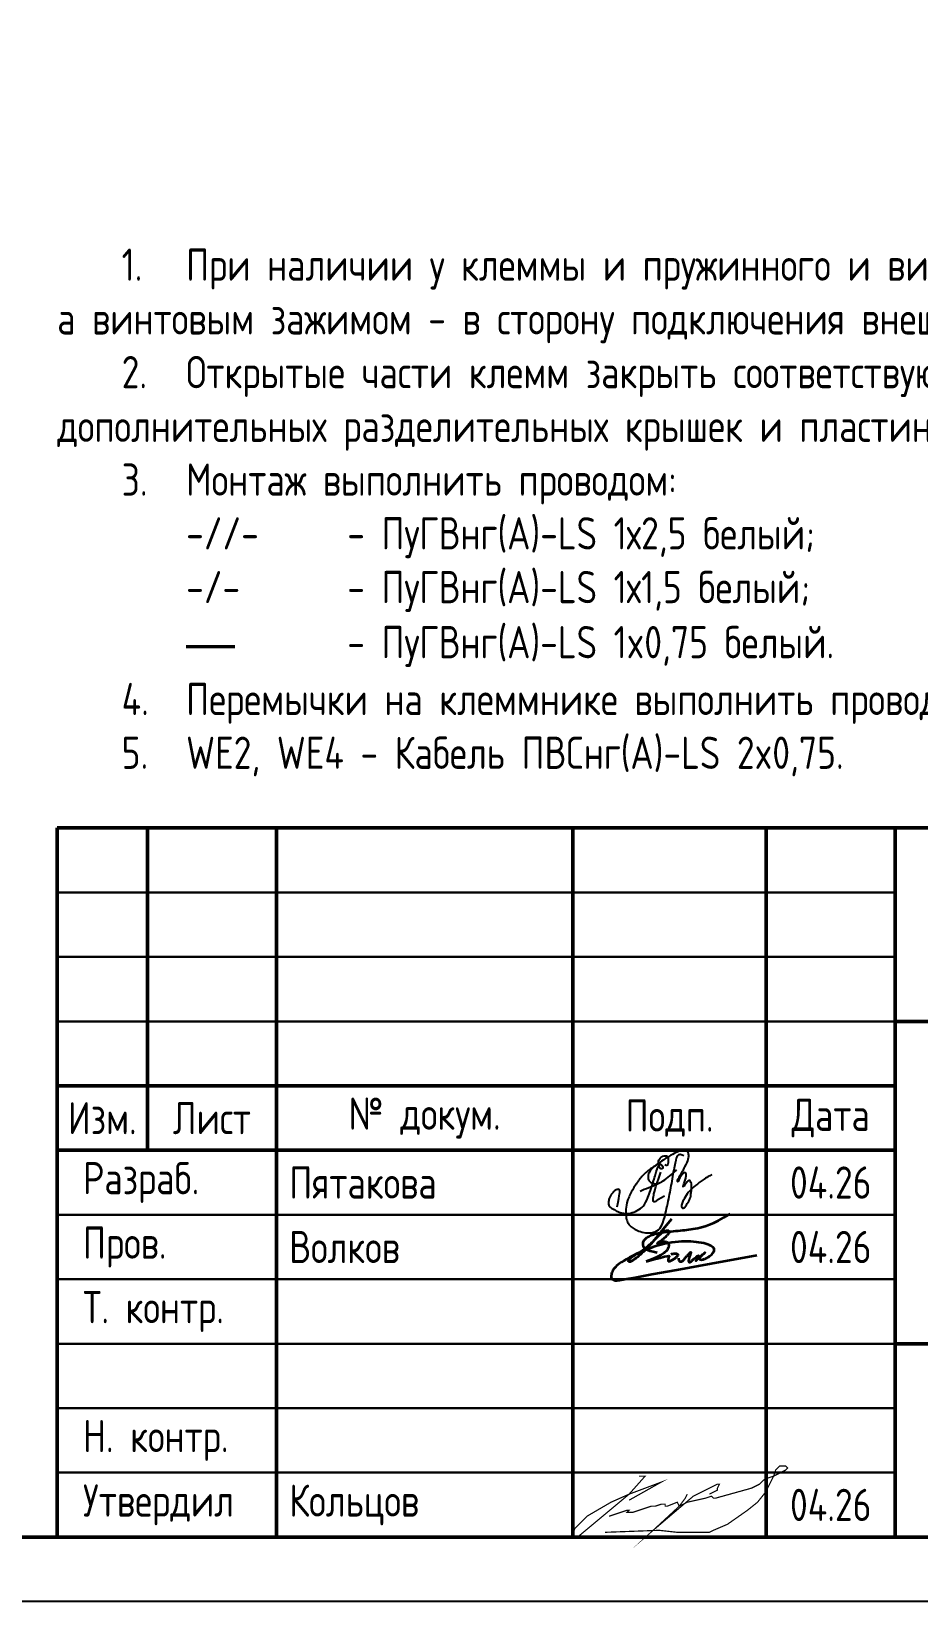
# Model space of a CAD drawing. Header units: millimetres. Extents: x -1315 to 7958, y -96 to 618.
# Drawn here: x 5985 to 6053.8, y 0.1 to 121.8 of the extents above; entities that cross this region are included whole.
import ezdxf

# ---------------------------------------------------------------- set-up
doc = ezdxf.new("R2010")
doc.units = ezdxf.units.MM
doc.styles.add('Gost_type_A', font='GOST_A.TTF')

# ---------------------------------------------------------------- blocks, each defined once
blk = doc.blocks.new('Штамп большой нижний')
at = {"lineweight": 50}
for points in [[(-185, 55), (-178, 55), (-178, 35), (-185, 35)], [(-178, 55), (-168, 55), (-168, 35), (-178, 35)], [(-168, 55), (-145, 55), (-145, 35), (-168, 35)], [(-145, 55), (-130, 55), (-130, 35), (-145, 35)], [(-130, 55), (-120, 55), (-120, 35), (-130, 35)], [(-120, 55), (0, 54.99999999999989), (0, 40), (-120, 40)], [(-120, 40), (-50, 40), (-50, 15), (-120, 15)], [(-185, 35), (-178, 35), (-178, 30), (-185, 30)], [(-178, 35), (-168, 35), (-168, 30), (-178, 30)], [(-168, 35), (-145, 35), (-145, 30), (-168, 30)], [(-145, 35), (-130, 35), (-130, 30), (-145, 30)], [(-130, 35), (-120, 35), (-120, 30), (-130, 30)], [(-185, 30), (-168, 30), (-168, 0), (-185, 0)], [(-168, 30), (-145, 30), (-145, 0), (-168, 0)], [(-145, 30), (-130, 30), (-130, 0), (-145, 0)], [(-130, 30), (-120, 30), (-120, 0), (-130, 0)], [(-120, 15), (-50, 15), (-50, 0), (-120, 0)]]:
    blk.add_lwpolyline(points, close=True, dxfattribs=at)
for points in [[(-185, 55), (-178, 55), (-178, 50), (-185, 50)], [(-178, 55), (-168, 55), (-168, 50), (-178, 50)], [(-168, 55), (-145, 55), (-145, 50), (-168, 50)], [(-145, 55), (-130, 55), (-130, 50), (-145, 50)], [(-130, 55), (-120, 55), (-120, 50), (-130, 50)], [(-185, 50), (-178, 50), (-178, 45), (-185, 45)], [(-178, 50), (-168, 50), (-168, 45), (-178, 45)], [(-168, 50), (-145, 50), (-145, 45), (-168, 45)], [(-145, 50), (-130, 50), (-130, 45), (-145, 45)], [(-130, 50), (-120, 50), (-120, 45), (-130, 45)], [(-185, 45), (-178, 45), (-178, 40), (-185, 40)], [(-178, 45), (-168, 45), (-168, 40), (-178, 40)], [(-168, 45), (-145, 45), (-145, 40), (-168, 40)], [(-145, 45), (-130, 45), (-130, 40), (-145, 40)], [(-130, 45), (-120, 45), (-120, 40), (-130, 40)], [(-185, 40), (-178, 40), (-178, 35), (-185, 35)], [(-178, 40), (-168, 40), (-168, 35), (-178, 35)], [(-168, 40), (-145, 40), (-145, 35), (-168, 35)], [(-145, 40), (-130, 40), (-130, 35), (-145, 35)], [(-130, 40), (-120, 40), (-120, 35), (-130, 35)], [(-185, 30), (-168, 30), (-168, 25), (-185, 25)], [(-168, 30), (-145, 30), (-145, 25), (-168, 25)], [(-145, 30), (-130, 30), (-130, 25), (-145, 25)], [(-130, 30), (-120, 30), (-120, 25), (-130, 25)], [(-185, 25), (-168, 25), (-168, 20), (-185, 20)], [(-168, 25), (-145, 25), (-145, 20), (-168, 20)], [(-145, 25), (-130, 25), (-130, 20), (-145, 20)], [(-130, 25), (-120, 25), (-120, 20), (-130, 20)], [(-185, 20), (-168, 20), (-168, 15), (-185, 15)], [(-168, 20), (-145, 20), (-145, 15), (-168, 15)], [(-145, 20), (-130, 20), (-130, 15), (-145, 15)], [(-130, 20), (-120, 20), (-120, 15), (-130, 15)], [(-185, 15), (-168, 15), (-168, 10), (-185, 10)], [(-168, 15), (-145, 15), (-145, 10), (-168, 10)], [(-145, 15), (-130, 15), (-130, 10), (-145, 10)], [(-130, 15), (-120, 15), (-120, 10), (-130, 10)], [(-185, 10), (-168, 10), (-168, 5), (-185, 5)], [(-168, 10), (-145, 10), (-145, 5), (-168, 5)], [(-145, 10), (-130, 10), (-130, 5), (-145, 5)], [(-130, 10), (-120, 10), (-120, 5), (-130, 5)], [(-185, 5), (-168, 5), (-168, 0), (-185, 0)], [(-168, 5), (-145, 5), (-145, 0), (-168, 0)], [(-145, 5), (-130, 5), (-130, 0), (-145, 0)], [(-130, 5), (-120, 5), (-120, 0), (-130, 0)]]:
    blk.add_lwpolyline(points, close=True)
at = {"char_height": 2.5, "style": 'Gost_type_A'}
for s, insert, width, attachment_point in [('№ докум.', (-156.5, 32.50002755774517), 23.00000000000001, 5), ('Изм.', (-181.5, 32.5), 7.000000000000014, 5), ('Лист', (-173, 32.5), 10.00000000000001, 5), ('Подп.', (-137.5, 32.50002755774517), 15.00000000000001, 5), ('Дата', (-125, 32.50002755774517), 9.99999999999956, 5), ('\\pxl0.8;Разраб.', (-185, 27.5), 17.00000000000001, 4), ('\\pxl0.8;Пров.', (-185, 22.5), 17.00000000000001, 4), ('\\pxl0.8;Т. контр.', (-185, 17.5), 17.00000000000001, 4), ('\\pxl0.8;Н. контр.', (-185, 7.5), 17.00000000000001, 4), ('\\pxl0.8;Утвердил', (-185, 2.5), 17.00000000000001, 4)]:
    blk.add_mtext(s, dxfattribs=dict(at, insert=insert, width=width, attachment_point=attachment_point))
blk = doc.blocks.new('Сотрудник 7_1')
at = {"lineweight": 35}
for points in [[(4.386797235972836, 1.996305045185068), (4.085555028167505, 2.073940281635956), (3.851207226056658, 2.145272267959314), (3.674748290971934, 2.211298063919386), (3.54717268424406, 2.273014729280376), (3.459474867204676, 2.331419323806529), (3.402649301184965, 2.387508907262074), (3.367690447516225, 2.4422805394112), (3.345592767529638, 2.496731280018182), (3.328934791932966, 2.551661020448137), (3.316631328940161, 2.607080978469938), (3.309181256142097, 2.662805203453388), (3.30708345112896, 2.71864774476829), (3.310836791491397, 2.774422651784406), (3.32094015482005, 2.829943973871565), (3.337892418705565, 2.885025760399543), (3.362192460738129, 2.939482060738143), (3.394225023561717, 2.993121306270339), (3.433918310032027, 3.045729456431872), (3.481086388058088, 3.097086852671708), (3.535543325548815, 3.146973836438747), (3.59710319041335, 3.195170749181941), (3.665580050560379, 3.241457932350244), (3.74078797389916, 3.285615727392553), (3.822541028338605, 3.327424475757837), (3.910808664277511, 3.366724168589073), (4.006181862074527, 3.403593395805444), (4.1094069845783, 3.438170397020201), (4.221230394637473, 3.470593411846565), (4.342398455100351, 3.5010006798978), (4.47365752881592, 3.529530440787113), (4.615753978632483, 3.556320934127768), (4.769434167398799, 3.581510399533002), (4.93487677121027, 3.605232732961966), (5.109989719150917, 3.627604455757421), (5.29211325355152, 3.648737745608059), (5.478587616743198, 3.668744780202587), (5.666753051056617, 3.687737737229682), (5.853949798822896, 3.705828794378021), (6.037518102372928, 3.723130129336312), (6.214798204037265, 3.739753919793245), (6.384019365586255, 3.75592513644682), (6.546966926544997, 3.772319922032452), (6.706315245878045, 3.789727212294849), (6.864738682550183, 3.808935942978735), (7.024911595525396, 3.830735049828846), (7.189508343768125, 3.85591346858989), (7.361203286243153, 3.885260135006604), (7.54267078191458, 3.919563984823711), (7.737334566624554, 3.960706351842219), (7.951615883724457, 4.014938162088214), (8.192685353443835, 4.089602739644079), (8.467713596011208, 4.192043408592198), (8.783871231655894, 4.329603493014943), (9.14832888060721, 4.509626316994712), (9.568257163094017, 4.739455204613861), (10.05082669934541, 5.02643347995479)], [(5.511948942093795, 4.624746563717849), (4.976633685093816, 3.965526755650004), (4.537462063760017, 3.433018976185608), (4.18166330294946, 3.010608213199703), (3.896466627519544, 2.681679454567302), (3.669101262327558, 2.429617688163447), (3.486796432230562, 2.237807901863178), (3.336781362085958, 2.089635083541509), (3.206285276751032, 1.968484221073481), (3.084721805470735, 1.860479870093044), (2.970242195040782, 1.76270485726991), (2.863182096644664, 1.674981577032682), (2.763877161466326, 1.597132423809967), (2.672663040688917, 1.528979792030398), (2.58987538549593, 1.47034607612261), (2.515849847071195, 1.421053670515207), (2.450922076597976, 1.380924969636794), (2.39523196222558, 1.349677144443021), (2.348136339964526, 1.326606471997522), (2.308796282791832, 1.310904005890947), (2.27637286368315, 1.301760799713932), (2.250027155615612, 1.298367907057155), (2.228920231565212, 1.299916381511252), (2.212213164508512, 1.305597276666873), (2.199067027421847, 1.314601646114667), (2.188842474086073, 1.326258222352124), (2.181698481499438, 1.340446453504143), (2.177993607465169, 1.357183466602464), (2.178086409785806, 1.376486388678813), (2.182335446264119, 1.39837234676493), (2.191099274703106, 1.422858467892553), (2.204736452905422, 1.449961879093408), (2.223605538673951, 1.479699707399234), (2.248156118633574, 1.512129882657817), (2.279201894697849, 1.54747354598102), (2.317647597602104, 1.58599264129677), (2.364397958081781, 1.627949112533003), (2.420357706872323, 1.673604903617615), (2.4864315747094, 1.723221958478533), (2.563524292328452, 1.777062221043678), (2.65254059046481, 1.835387635240977), (2.753928406985438, 1.898510062657351), (2.866308508281918, 1.966941035515774), (2.987844867877925, 2.041242003698244), (3.116701459296223, 2.121974417086719), (3.251042256060259, 2.209699725563212), (3.389031231693252, 2.304979379009708), (3.528832359718194, 2.408374827308165), (3.668609613658532, 2.520447520340596), (3.806688378377544, 2.64110884309116), (3.942039684099427, 2.767669920952784), (4.073795972388211, 2.89679181442061), (4.201089684808835, 3.025135583989723), (4.323053262924873, 3.149362290155267), (4.438819148301377, 3.266132993412356), (4.547519782502036, 3.372108754256104), (4.648287607091561, 3.463950633181639), (4.74046478646585, 3.539182636522668), (4.824232376347254, 3.598780553967359), (4.899981155289538, 3.644583121042459), (4.96810190184658, 3.678429073274728), (5.028985394572601, 3.702157146190928), (5.083022412021137, 3.717606075317818), (5.130603732746408, 3.726614596182131), (5.172120135302293, 3.731021444310656), (5.207948367349786, 3.73234740987229), (5.238409052978795, 3.730841501604672), (5.263808785386459, 3.726434782887566), (5.284454157770369, 3.71905831710076), (5.300651763327323, 3.708643167624032), (5.312708195254572, 3.695120397837144), (5.32093004674914, 3.678421071119914), (5.325623911008506, 3.658476250852075), (5.32687746421368, 3.635181142928261), (5.323902714482529, 3.608287523302238), (5.315692752916334, 3.577511310442617), (5.301240670616949, 3.542568422818022), (5.27953955868611, 3.503174778897048), (5.249582508225217, 3.459046297148291), (5.210362610336119, 3.409898896040374), (5.160872956120443, 3.355448494041909), (5.100720627846272, 3.295756255482374), (5.031968672448556, 3.232264328134875), (4.957294128028138, 3.166760105633415), (4.879374032686542, 3.101030981611984), (4.800885424524608, 3.036864349704572), (4.724505341643862, 2.976047603545169), (4.652910822145373, 2.920368136767763), (4.588778904130209, 2.871613343006359), (4.534372021844547, 2.831193802992161), (4.490294194112153, 2.799012845845169), (4.456734835902239, 2.774596987782601), (4.433883362183451, 2.757472745021687), (4.421929187924547, 2.747166633779642), (4.421061728094401, 2.743205170273683), (4.431470397661883, 2.745114870721039), (4.453344611595753, 2.752422251338928), (4.486535104768222, 2.764508055604466), (4.529537891665996, 2.780169936034511), (4.580510306678548, 2.798059772405765), (4.63760968419615, 2.816829444494985), (4.698993358608504, 2.835130832078889), (4.762818664305655, 2.851615814934249), (4.827242935677305, 2.864936272837767), (4.890423507113496, 2.873744085566202), (4.950755047310736, 2.876949902538925), (5.00758156219149, 2.87449945174599), (5.060484391985256, 2.866597230820062), (5.109044876921075, 2.853447737393822), (5.152844357228105, 2.835255469099948), (5.191464173135842, 2.812224923571122), (5.224485664873328, 2.784560598440024), (5.251490172669719, 2.752466991339318), (5.272166209666807, 2.716195691957068), (5.286630980655673, 2.676186658202695), (5.295108863339692, 2.632926940040988), (5.297824235422581, 2.586903587436765), (5.295001474607716, 2.538603650354787), (5.286864958598699, 2.488514178759857), (5.273639065099019, 2.437122222616779), (5.255548171812165, 2.384914831890342), (5.232563593369719, 2.332247483512674), (5.203644392115734, 2.278949362285331), (5.167496567321678, 2.224718079977194), (5.122826118259468, 2.169251248357128), (5.068339044201252, 2.112246479194042), (5.002741344418723, 2.053401384256816), (4.924739018183686, 1.992413575314345), (4.833038064767948, 1.928980664135494), (4.726519855270681, 1.862850423865879), (4.604767248098256, 1.79397127315805), (4.467538473484524, 1.722341792041234), (4.314591761663337, 1.647960560544689), (4.145685342868205, 1.570826158697699), (3.960577447332867, 1.490937166529477), (3.759026305291286, 1.408292164069309), (3.54079014697686, 1.322889731346436)], [(6.042323714627628, 1.580592138557108), (6.049132342550138, 1.534278693211789), (6.056414932091343, 1.493248937154917), (6.064646516524476, 1.45727200498942), (6.074302129122998, 1.426117031318199), (6.085856803160254, 1.399553150744183), (6.099785571909933, 1.377349497870298), (6.11656346864504, 1.359275207299447), (6.136665526639035, 1.345099413634557), (6.160372980831312, 1.334653526297984), (6.187191872823746, 1.328018053989922), (6.216434445884602, 1.325335780229949), (6.247412943281915, 1.326749488537715), (6.279439608283496, 1.332401962432826), (6.311826684157609, 1.342435985434904), (6.343886414172061, 1.356994341063555), (6.374931041594891, 1.376219812838414), (6.404490076522166, 1.400149618556725), (6.432962096362075, 1.428398713126342), (6.460962945350616, 1.460476485732769), (6.48910846772435, 1.495892325561499), (6.518014507719045, 1.534155621798021), (6.54829690957115, 1.574775763627827), (6.58057151751666, 1.617262140236406), (6.615454175791797, 1.661124140809264), (6.653283385884038, 1.705835677109036), (6.693288278285536, 1.75072875120685), (6.734420640739359, 1.795099887750993), (6.7756322609888, 1.838245611389766), (6.815874926777497, 1.879462446771441), (6.854100425848515, 1.918046918544292), (6.889260545945262, 1.953295551356618), (6.920307074810921, 1.984504869856707), (6.946402923607479, 2.011014114325519), (6.967555497171134, 2.032333387574909), (6.983983323756888, 2.048015508049389), (6.995904931619748, 2.057613294193473), (7.003538849014717, 2.060679564451718), (7.007103604196459, 2.056767137268636), (7.006817725420092, 2.045428831088742), (7.00289974094062, 2.026217464356591), (6.995632359222213, 1.998987457302476), (6.985555009567292, 1.964799637299819), (6.973271301487216, 1.925016433507821), (6.959384844493911, 1.881000275085697), (6.94449924809885, 1.834113591192661), (6.929218121813733, 1.785718810987888), (6.914145075150145, 1.737178363630605), (6.899883717619673, 1.689854678280014), (6.886938791145553, 1.644891785313163), (6.875419567297399, 1.602560119978506), (6.865336450056247, 1.562911718742342), (6.856699843403248, 1.525998618071), (6.849520151319325, 1.491872854430753), (6.843807777785628, 1.460586464287928), (6.839573126783193, 1.432191484108813), (6.836826602293286, 1.406739950359722), (6.835566477761063, 1.384238817256332), (6.835742504488053, 1.364514710011917), (6.837292303240133, 1.347349171589087), (6.840153494783181, 1.332523744950478), (6.844263699883186, 1.319819973058728), (6.849560539305571, 1.309019398876472), (6.855981633816327, 1.299903565366336), (6.863464604181331, 1.292254015490968), (6.871929701429735, 1.285895645012047), (6.881227697644022, 1.28082676088755), (6.891191995170061, 1.277089022874492), (6.901655996353952, 1.27472409072989), (6.912453103541225, 1.27377362421079), (6.923416719078205, 1.274279283074193), (6.934380245310535, 1.276282727077131), (6.945177084584202, 1.27982561597662), (6.955914714935489, 1.285110798054717), (6.967796917161991, 1.292985875693532), (6.982301547752172, 1.304459639800186), (7.000906463194156, 1.320540881281843), (7.02508951997595, 1.342238391045626), (7.056328574585905, 1.37056095999867), (7.096101483512143, 1.406517379048111), (7.145886103242788, 1.451116439101085), (7.206223634287312, 1.504482908253536), (7.273908653239118, 1.563205463356624), (7.344799080713301, 1.622988758450362), (7.414752837324386, 1.679537447574717), (7.479627843687354, 1.728556184769673), (7.535282020416957, 1.765749624075212), (7.577573288127837, 1.786822419531305), (7.602359567435201, 1.787479225177961), (7.606936716303835, 1.765092221312742), (7.594352342101161, 1.723703693263573), (7.569091989544745, 1.669023452615974), (7.53564120335227, 1.606761310955491), (7.498485528241076, 1.542627079867614), (7.462110508929186, 1.482330570937876), (7.431001690133826, 1.431581595751808), (7.409644616572905, 1.39608996589493), (7.401617654931442, 1.380215180877215), (7.406870459764491, 1.382915491906516), (7.424445507594669, 1.401798838115113), (7.453385274944367, 1.434473158635299), (7.492732238336316, 1.478546392599398), (7.541528874293249, 1.531626479139689), (7.598817659337556, 1.591321357388466), (7.663641069991854, 1.655238966478052), (7.734587149090089, 1.720971629503495), (7.808426204712418, 1.786049205411004), (7.881474111249759, 1.847985937109556), (7.950046743093822, 1.904296067508128), (8.01045997463575, 1.952493839515697), (8.059029680267145, 1.99009349604124), (8.092071734379033, 2.014609279993735), (8.1059020113629, 2.023555434282159), (8.098166777945949, 2.015377058174536), (8.071833870198361, 1.992242676375085), (8.031201516526039, 1.95725166994707), (7.980567945334656, 1.913503419953756), (7.924231385030566, 1.864097307458408), (7.866490064019558, 1.812132713524292), (7.811642210707532, 1.760709019214673), (7.763986053500389, 1.712925605592815), (7.726917837320229, 1.671254346805014), (7.700225873152817, 1.635657089329698), (7.682796488499889, 1.605468172728322), (7.673516010863409, 1.580021936562346), (7.671270767745114, 1.558652720393226), (7.674947086646966, 1.540694863782434), (7.683431295070704, 1.525482706291399), (7.695609720518178, 1.512350587481592), (7.710604618250954, 1.50079406092614), (7.728481954569929, 1.490953536244874), (7.749543623535033, 1.483130637069252), (7.774091519206877, 1.477626987030774), (7.802427535645961, 1.474744209760942), (7.83485356691267, 1.474783928891213), (7.87167150706739, 1.478047768053088), (7.913183250170164, 1.484837350878067), (7.95959527580294, 1.495464699552585), (8.010732405631984, 1.510283430483042), (8.066324046844443, 1.529657558630788), (8.126099606627918, 1.553951098957171), (8.189788492169669, 1.583528066423568), (8.257120110657297, 1.618752475991315), (8.327823869278063, 1.659988342621773), (8.401629175219341, 1.707599681276292), (8.47778942748721, 1.761707892171501), (8.553653992361546, 1.821463916545028), (8.62609622794082, 1.885776080889755), (8.691989492323387, 1.953552711698606), (8.748207143607829, 2.023702135464461), (8.7916225398925, 2.095132678680216), (8.819109039276213, 2.166752667838765), (8.827539999856867, 2.237470429433003), (8.814440144857713, 2.306322611619564), (8.77993965799908, 2.3728591492101), (8.724820088125284, 2.436758298679962), (8.649862984081437, 2.497698316504554), (8.555849894711969, 2.555357459159225), (8.443562368861762, 2.609413983119381), (8.313781955375589, 2.659546144860371), (8.167290203097878, 2.705432200857601), (8.00495909662311, 2.746758647057675), (7.828022363544505, 2.783244937292281), (7.637804167204763, 2.814618764864335), (7.435628670946585, 2.840607823076766), (7.2228200381129, 2.860939805232491), (7.000702432046523, 2.875342404634424), (6.77060001609027, 2.883543314585495), (6.533836953586729, 2.88527022838862), (6.291379988709082, 2.880082026671118), (6.042766188951873, 2.866862339357823), (5.787175202639332, 2.844325983697914), (5.523786678096371, 2.811187776940642), (5.25178026364722, 2.766162536335202), (4.970335607616789, 2.707965079130787), (4.678632358329423, 2.635310222576649), (4.37585016410992, 2.546912783921968), (4.062243818306001, 2.442266044786692), (3.742368694358106, 2.323977144273726), (3.421855310729597, 2.195431685856661), (3.106334185884521, 2.060015273009114), (2.801435838285897, 1.921113509204702), (2.512790786397773, 1.782111997917042), (2.246029548683737, 1.646396342619738), (2.006782643607153, 1.517352146786422), (1.799236095838182, 1.397592684521754), (1.621797954873045, 1.28664191245467), (1.47143177641442, 1.183251457845188), (1.345101116164869, 1.086172947953287), (1.239769529827072, 0.9941580100389729), (1.152400573103705, 0.9059582713622518), (1.079957801697333, 0.8203253591831015), (1.019404771310633, 0.7360109007615421), (0.9681413946038901, 0.652147887448649), (0.9253130120667947, 0.5693947669597605), (0.8905013211472124, 0.4887913511013124), (0.8632880192924404, 0.4113774516797548), (0.843254803949776, 0.3381928805015093), (0.8299833725670851, 0.2702774493729976), (0.8230554225916649, 0.2086709701006697), (0.8220526514709263, 0.1544132544909615), (0.8265427953731432, 0.1082022582144191), (0.8360377453492447, 0.06936851239815667), (0.8500354311703404, 0.03690069203342716), (0.8680337826082223, 0.009787472111455031), (0.8895307294343411, -0.01298247237649264), (0.9140242014199202, -0.03242046643919139), (0.9410121283366379, -0.04953783508540255), (0.969992439955945, -0.06534590332387324), (1.000506389923316, -0.08062848408179946), (1.032268527380211, -0.0952593419601584), (1.065036725342111, -0.1088847294783477), (1.0985688568245, -0.1211508991557793), (1.132622794842746, -0.1317041035118365), (1.166956412412446, -0.1401905950659454), (1.201327582549084, -0.1462566263375038), (1.235494178268141, -0.1495484498459092), (1.290005900384472, -0.1460866704033634), (1.468579760910643, -0.1173893019931), (1.895724599658706, -0.04134871089118519), (2.695949256440485, 0.1041427366263434), (3.99376257106826, 0.3411926742834623), (5.913673383353512, 0.6919087358041054), (8.580190533108748, 1.178398554912235), (12.11782286014545, 1.822769765331827)], [(3.54079014697686, 1.322889731346436), (4.169541775670154, 1.503708547233529), (4.634506142407986, 1.631319639415267), (4.959470922923401, 1.713164899789334), (5.168223792949107, 1.756686220253343), (5.284552428217694, 1.769325492704951), (5.332244504462437, 1.7585246090418), (5.335087697415702, 1.731725461161545), (5.316869682810761, 1.696369940961816), (5.297416965704429, 1.65877744618615), (5.280711368451875, 1.620777397961575), (5.266773542732039, 1.583076723261001), (5.255624140224086, 1.546382349057311), (5.247283812607179, 1.511401202323441), (5.241773211560712, 1.478840210032274), (5.239112988763623, 1.449406299156735), (5.239323795895302, 1.423806396669718), (5.242441767812693, 1.40259520503956), (5.248564972083955, 1.385718528716211), (5.257806959455706, 1.372969947645075), (5.270281280674112, 1.364143041771555), (5.286101486485336, 1.359031391041015), (5.305381127635769, 1.357428575398856), (5.328233754871576, 1.359128174790484), (5.354772918939261, 1.363923769161261), (5.385029571310156, 1.371646782497365), (5.418704266357395, 1.382280014948066), (5.455414959179166, 1.395844110703408), (5.494779604873543, 1.412359713953421), (5.536416158539168, 1.431847468888137), (5.579942575274117, 1.454328019697627), (5.62497681017669, 1.479822010571908), (5.67113681834519, 1.508350085701025), (5.717944150606741, 1.539800449696131), (5.764534740704562, 1.573531548852728), (5.809948118111038, 1.608769389887442), (5.85322381229787, 1.644739979516885), (5.893401352737555, 1.680669324457682), (5.929520268901911, 1.715783431426459), (5.960620090263205, 1.749308307139827), (5.985740346293596, 1.780469958314413), (6.004034184189891, 1.808625966519941), (6.015109222047727, 1.833660212738707), (6.018686695687279, 1.855588152806092), (6.01448784092895, 1.874425242557493), (6.002233893593029, 1.890186937828318), (5.981646089499691, 1.902888694453949), (5.952445664469565, 1.912545968269797), (5.914353854322485, 1.919174215111255), (5.867484299109719, 1.922823308719956), (5.813520255803951, 1.923680794462499), (5.754537385608955, 1.921968635611663), (5.692611349728168, 1.917908795440312), (5.629817809365022, 1.911723237221238), (5.568232425723295, 1.903633924227265), (5.509930860006307, 1.893862819731211), (5.456988773417606, 1.882631887005914)]]:
    blk.add_lwpolyline(points, dxfattribs=at)

msp = doc.modelspace()

# ---------------------------------------------------------------- linework, layer by layer
msp.add_lwpolyline([(6177, 420.0697118682799), (6177, 0.0697118682798759), (5880, 0.06971186827993985), (5880, 420.06971186828)], close=True)
at = {"lineweight": 50}
msp.add_lwpolyline([(6172, 415.0697118682799), (6172, 5.069711868279876), (5900, 5.06971186827994), (5900, 415.06971186828)], close=True, dxfattribs=at)
at = {"const_width": 0.09341576930189932}
for points in [[(6032.137867311605, 9.801756575539764), (6032.604946158113, 9.801756575539764), (6031.359402567425, 8.400520036011438), (6030.425244874401, 7.622055291829236), (6028.480359185658, 6.001317217874965), (6027.362432766146, 5.06971186827999), (6027, 5.06971186827999), (6027, 5.286661059281721), (6027.155692948836, 5.75373990579086), (6028.089850641856, 6.687897598810048), (6029.958166027893, 7.777748240665312), (6031.359402567425, 8.400520036011438), (6033.850489748806, 9.334677729030625), (6031.359402567425, 7.933441189502298)], [(6029.802473079057, 6.687897598810048), (6030.736630772077, 6.999283496483111), (6031.203709618585, 7.154976445319187), (6031.359402567425, 7.154976445319187), (6031.203709618585, 6.999283496483111), (6031.359402567425, 6.999283496483111), (6031.670788465097, 6.999283496483111), (6033.072025004622, 7.466362342993159), (6033.383410902297, 7.466362342993159), (6033.850489748806, 7.622055291829236), (6034.161875646481, 7.622055291829236), (6034.161875646481, 7.466362342993159), (6034.317568595317, 7.466362342993159), (6035.096033339498, 7.777748240665312), (6035.251726288334, 7.466362342993159), (6035.874498083678, 7.777748240665312), (6037.27573462321, 8.089134138339285), (6037.742813469718, 8.244827087175361), (6037.898506418554, 8.089134138339285), (6038.054199367391, 8.089134138339285), (6040.856672446447, 8.867598882521486), (6041.479444241795, 9.17898478019364), (6041.790830139467, 9.490370677867611), (6042.102216037143, 9.646063626703688), (6042.569294883651, 9.801756575539764), (6043.192066678996, 10.11314247321374), (6043.503452576668, 10.26883542204981), (6043.659145525504, 10.42452837088589), (6043.503452576668, 10.58022131972197), (6043.192066678996, 10.58022131972197), (6043.03637373016, 10.58022131972197), (6042.724987832487, 10.26883542204981), (6042.569294883651, 9.801756575539764), (6041.946523088303, 8.556212984847514), (6041.323751292955, 7.777748240665312), (6040.545286548775, 7.154976445319187), (6038.988357060411, 6.065125803464833), (6037.898506418554, 5.598046956954784), (6037.587120520882, 5.442354008118707), (6035.096033339498, 5.442354008118707), (6033.694796799969, 5.598046956954784), (6029.491087181385, 5.442354008118707)], [(6035.874498083678, 8.400520036011438), (6035.718805134842, 8.089134138339285), (6035.251726288334, 7.466362342993159), (6033.227717953458, 5.598046956954784), (6036.34157693019, 8.244827087175361), (6038.209892316227, 9.17898478019364), (6038.365585265063, 9.17898478019364), (6038.209892316227, 8.867598882521486), (6038.209892316227, 8.7119059336845), (6037.587120520882, 8.400520036011438)]]:
    msp.add_lwpolyline(points, dxfattribs=at)
for points in [[(6030.437630351552, 30.67608036250837), (6030.657190101026, 31.7871925281731), (6030.657190101026, 31.97719810987629), (6030.594606000748, 32.06943183774316), (6030.42231565407, 32.00762361684482), (6030.316290825334, 32.00762361684482), (6030.144147735366, 31.85317143653318), (6029.808402444398, 31.41620645895383), (6029.759807731234, 31.08966214148355), (6029.759807731234, 30.79395356253811), (6029.861414858756, 30.67915709916982), (6030.303037721749, 30.38789269539344), (6030.689586576468, 30.23432935012325), (6030.99543875602, 30.16527370509205), (6031.454143396955, 30.16527370509205), (6032.010037464235, 30.38119224667511), (6032.473012549674, 30.70144634697348), (6032.807727043712, 31.29929046588526), (6033.227850427532, 32.60136542021436), (6033.53782579486, 33.61634665824814), (6033.601587948795, 33.77968718890767), (6033.678308692915, 33.91506360192587), (6033.768724310749, 33.99177690263658), (6033.831897437865, 33.99177690263658), (6033.949261032998, 33.82481265991051), (6034.003451501016, 33.71651152949206), (6033.904200480791, 33.61723549328004), (6033.818349820862, 33.61723549328004), (6033.714533842733, 33.69394879399064), (6033.651213458907, 33.96470162003671), (6033.651213458907, 34.12264076855634), (6033.651213458907, 34.312236118713), (6033.75959439494, 34.45663762593764), (6033.881522947978, 34.5604262092481), (6034.066771884841, 34.65067715126346), (6034.260856224094, 34.65067715126346), (6034.382784777113, 34.58298894475907), (6034.382784777113, 34.4521250788392), (6034.382784777113, 34.21747262959931), (6034.382784777113, 33.96470162003671), (6034.301499075087, 33.88347577221813), (6034.202248054864, 33.88347577221813), (6034.138927671057, 33.9376263374273)], [(6037.771014338463, 33.18375748390869), (6037.370034326501, 32.95361758177668), (6036.931798367754, 32.68642009586787), (6036.367216154793, 32.22620866352357), (6035.958726050771, 31.84024914256278), (6035.609727656219, 31.27611238304959), (6035.45378280397, 30.94956806557931), (6035.416379600494, 30.80386749176667), (6035.416379600494, 30.66671340867511), (6035.463059976471, 30.60545216319141), (6035.547732582761, 30.57331735807858), (6035.649928737102, 30.61420376969041), (6035.725913197693, 30.68421662167312), (6036.021162894358, 31.17950285194282), (6036.138526489491, 31.42352225500641), (6036.138526489491, 31.62535617987972), (6036.204350237324, 31.92106475882516), (6036.204350237324, 32.24022490830404), (6036.204350237324, 32.49832892808691), (6036.115112673147, 32.67671128241724), (6036.058713354543, 32.73304974924641), (6035.978900219577, 32.73304974924641), (6035.866101582349, 32.62037281557851), (6035.75345020183, 32.48896197425366), (6035.654788208426, 32.32466423663296), (6035.589111717302, 32.24022490830404), (6035.523287969469, 32.24022490830404), (6035.617237748259, 32.43734117030098), (6035.720611956259, 32.76121898266589), (6035.797627213798, 33.0709438063919), (6035.797627213798, 33.25971869343626), (6035.703088408189, 33.33998733429367), (6035.632257932322, 33.33998733429367), (6035.537866383422, 33.25028336768329), (6035.443327577793, 33.17008309875504), (6035.339511599665, 33.00961418897892), (6035.259109437879, 32.83964158152067), (6035.192991176646, 32.68389033462093), (6035.136444601312, 32.60840772856917), (6035.079750769288, 32.66501968310566), (6035.145869030541, 32.82548859288178), (6035.748885243926, 33.85305026525915), (6035.990386242684, 34.42040050528257), (6035.990386242684, 34.79466842693179), (6035.895552923655, 35.03000459542553), (6035.729005588539, 35.13598108036555), (6035.312416365656, 35.03000459542553), (6034.850324820456, 34.8256409093054), (6034.365500317206, 34.56715694460976), (6033.41595404146, 33.89007199760325), (6032.600831370984, 33.34962777582469), (6032.093384760157, 32.73653671746407), (6031.600958333413, 32.0022906066342), (6031.18451636724, 31.12425833592359), (6031.103083408505, 30.50610775505012), (6031.103083408505, 29.92761289112953), (6031.217354612811, 29.47847771075313), (6031.468721810907, 29.15883895778889), (6031.720089009023, 28.98373845589807), (6032.100894852199, 28.7934593864779), (6032.618796689183, 28.65644204724477), (6033.273941776688, 28.65644204724477), (6033.769018824149, 28.97614917213817), (6034.050720903811, 29.50131393396187), (6034.409290984301, 31.20028791737078), (6034.672880489054, 32.45217787819373), (6034.904368031783, 33.99813549173754), (6035.099188654564, 34.66770176078577), (6035.228038272804, 34.76677268121974), (6035.426687569962, 34.76677268121974), (6035.610022169638, 34.67522267261639)], [(6032.217669420493, 31.90362991775631), (6032.419852878606, 32.01911010037846), (6032.874876101894, 32.16344323567383), (6033.69097276968, 32.50270473133647), (6034.095486942618, 32.75533899705018), (6034.673322259182, 33.202833251202), (6034.946188936434, 33.43215269022172), (6035.040580485353, 33.57005886449641)], [(6033.774263420765, 33.98340659086258), (6033.712766762255, 34.04052608571541), (6033.458159916602, 33.94795049822172), (6033.064395483243, 33.61470573202356), (6032.832907940533, 33.24447175398731), (6032.832907940533, 32.80477189937343), (6032.944086753974, 32.61497143344828), (6033.191407759371, 32.49620552940504), (6033.574208001813, 32.46524011552398)], [(6034.09371986214, 31.52020015804234), (6033.634867964476, 31.26544636262823), (6033.467437089122, 31.13444575285958), (6033.369069609136, 31.07038125841208), (6033.260246902974, 31.07038125841208), (6033.220193078801, 31.13622342293294), (6033.220193078801, 31.35371451880174), (6033.355080222003, 32.06197929783215), (6033.809219905052, 33.36480634334438)]]:
    msp.add_open_spline(points, degree=3)

# ---------------------------------------------------------------- block references
for name, p in [('Штамп большой нижний', (6172, 5.069711868279876)), ('Сотрудник 7_1', (6029.14095082128, 25.11134695305858))]:
    msp.add_blockref(name, p)

# ---------------------------------------------------------------- texts
at = {"char_height": 2.5, "style": 'Gost_type_A'}
for s, insert, width, attachment_point in [('\\pxi2,ql,t4;1.^IПри наличии у клеммы и пружинного и винтового зажима, установить пружинным зажимом в сторону внутреннего монтажа шкафа, а винтовым зажимом - в сторону подключения внешних кабелей.\\P2.^IОткрытые части клемм закрыть соответствующими концевыми крышками. На данной схеме показаны только места установок дополнительных разделительных крышек и пластин (в зависимости от типа клемм).\\P{\\A1;3.^IМонтаж выполнить проводом:\\P\\pi0,l4,q*,t4,9;-//-^I- ПуГВнг(А)-LS 1х2,5 белый;\\P\\pi2.42857,l1.57143,ql,t1.57143,9;-/-  ^I- ПуГВнг(А)-LS 1х1,5 белый; \\P\\pi-5,l9,q*,t9;\\fArial|b0|i0|c0|p34;\\H1.08333x;―^I\\fGOST type A|b0|i0|c204|p34;\\H0.92308x;- ПуГВнг(А)-LS 1x0,75 белый.\\A0;\\fMS Shell Dlg 2|b0|i0|c204|p0;\\H0.70834x;\\P\\pi2,l0,ql,t4;\\A1;\\fGOST type A|b0|i0|c204|p34;\\H1.41176x;4.^IПеремычки на клеммнике выполнить проводом ПуГВнг(А)-LS 1х1,5 белый;\\P5.^IWE2, \\H1x;WE4\\H1x; - Кабель ПВСнг(А)-LS 2x0,75.}', (5987, 64.06971186827981), 183, 7), ('Пятакова', (6005, 32.56971186827999), 22.00000000000001, 4), ('04.26', (6047, 32.56971186827999), 10.00000000000001, 5), ('Волков', (6005, 27.56971186827999), 22.00000000000001, 4), ('04.26', (6047, 27.56971186827999), 10.00000000000001, 5), ('Кольцов', (6005, 7.56971186827999), 22.00000000000001, 4), ('04.26', (6047, 7.56971186827999), 10.00000000000001, 5)]:
    msp.add_mtext(s, dxfattribs=dict(at, insert=insert, width=width, attachment_point=attachment_point))

doc.saveas('drawing.dxf')
